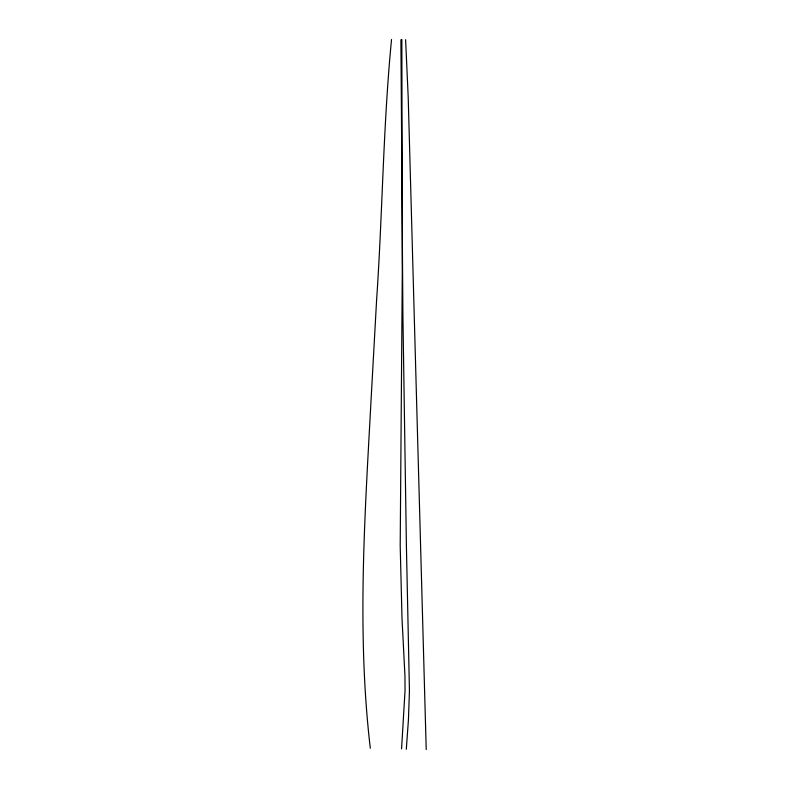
<?xml version="1.0" encoding="UTF-8"?>
<svg xmlns="http://www.w3.org/2000/svg" width="789" height="789" viewBox="0 0 789 789"><rect width="100%" height="100%" fill="white"/><g stroke="black" fill="none" stroke-linecap="round" stroke-linejoin="round"><path stroke-width="1.18" d="M401.571 748.82L405.033 690.74L404.964 676.291L402.005 618.32L400.201 545.87L402.301 270.627L401.848 39.45M406.296 749.254L408.426 719.943L409.442 690.996L406.414 546.382L402.893 314.505L400.901 39.775M391.531 39.48C383.119 125.924 382.566 213.04 376.619 299.741L371.008 400.97C364.784 516.568 356.756 632.827 370.307 748.248M405.605 39.677L408.209 97.353L426.218 749.55"/></g></svg>
